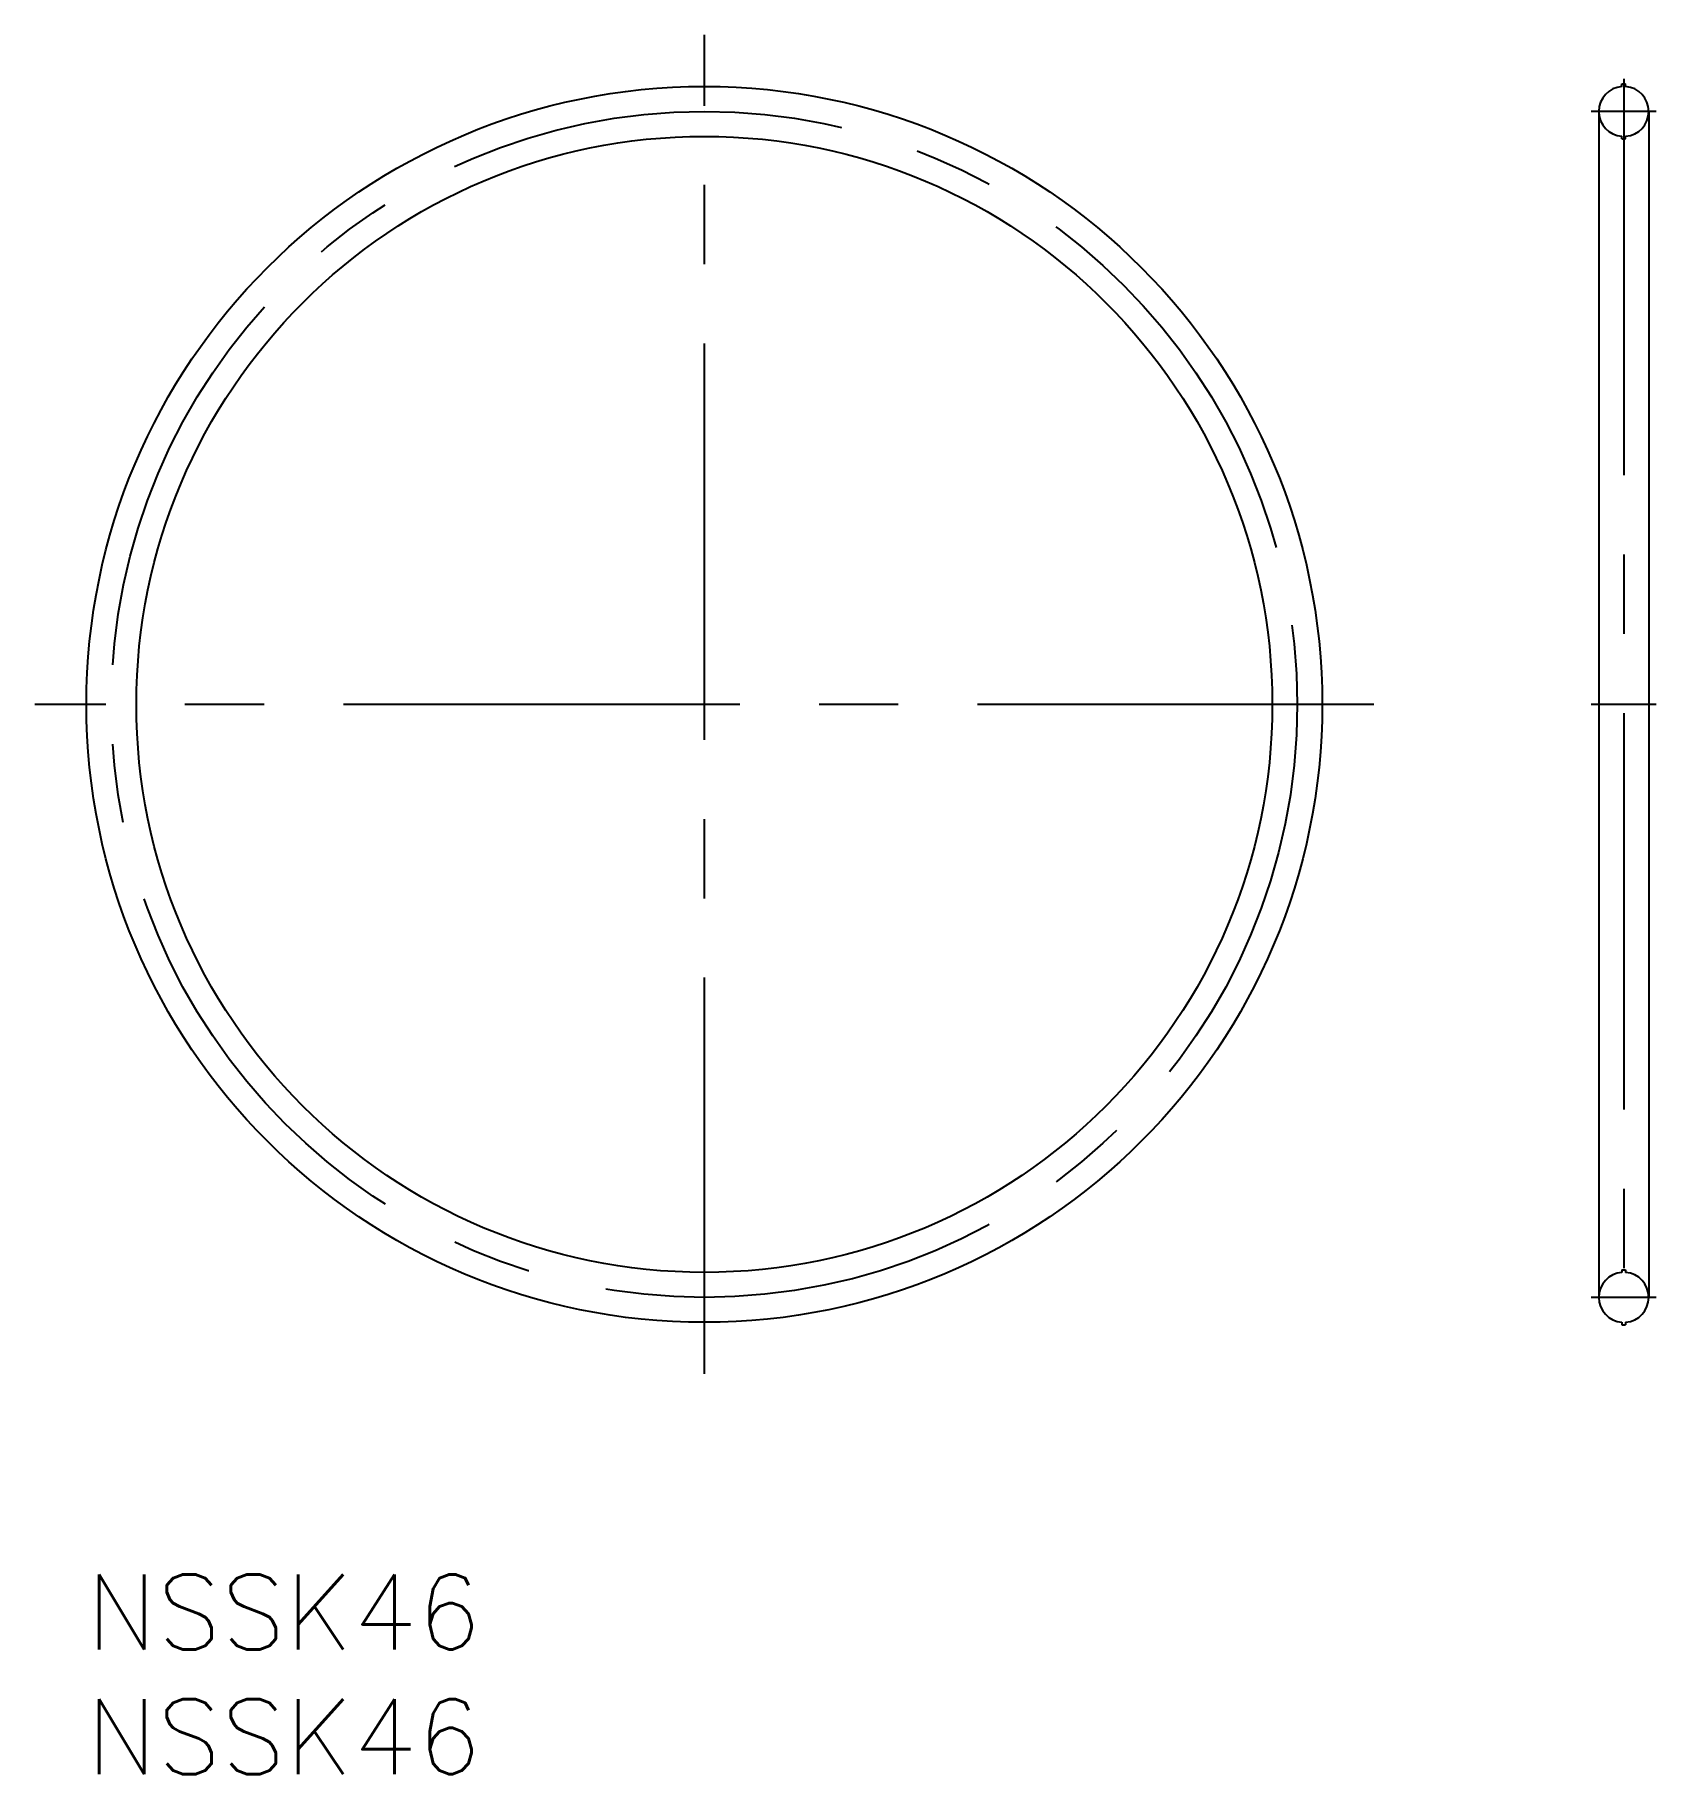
# Model space of a CAD drawing. Extents: x -2.1 to 62.9, y -8 to 61.7.
import ezdxf

# ---------------------------------------------------------------- set-up
doc = ezdxf.new("R2010")
doc.units = 0
doc.header["$LTSCALE"] = 0.5
doc.linetypes.add('CENTER', pattern=[50.8, 31.75, -6.35, 6.35, -6.35])
for name, color, linetype in [('MSM_CENTER', 1, 'CENTER'), ('MSM_CONTINUOUS', 7, 'CONTINUOUS'), ('MSM_PART_NUMBER', 7, 'CONTINUOUS')]:
    doc.layers.add(name, color=color, linetype=linetype)
doc.styles.get("Standard").update_dxf_attribs({"font": 'txt.shx', "height": 1, "bigfont": 'bigfont.shx'})

# ---------------------------------------------------------------- blocks, each defined once
blk = doc.blocks.new('*U1')
at = {"layer": 'MSM_PART_NUMBER'}
blk.add_text('NSSK46', height=3, dxfattribs=at).set_placement((0, -3))
blk = doc.blocks.new('*U2')
at = {"layer": 'MSM_PART_NUMBER'}
blk.add_text('NSSK46', height=3, dxfattribs=at).set_placement((0, -8))

msp = doc.modelspace()

# ---------------------------------------------------------------- linework, layer by layer
at = {"layer": 'MSM_CENTER'}
for p, q in [((24.75, 8.03), (24.75, 61.67)), ((61.579, 59.9), (61.579, 9.8)), ((62.879, 58.6), (60.279, 58.6)), ((51.57, 34.85), (-2.07, 34.85)), ((62.879, 34.85), (60.279, 34.85)), ((62.879, 11.1), (60.279, 11.1))]:
    msp.add_line(p, q, dxfattribs=at)
msp.add_circle((24.75, 34.85), 23.75, dxfattribs=at)
at = {"layer": 'MSM_CONTINUOUS'}
for p, q in [((61.504, 59.597), (61.504, 59.7)), ((61.504, 59.7), (61.654, 59.7)), ((61.654, 59.597), (61.654, 59.7)), ((60.579, 58.6), (60.579, 11.1)), ((62.579, 58.6), (62.579, 11.1)), ((61.504, 57.5), (61.504, 57.603)), ((61.504, 57.5), (61.654, 57.5)), ((61.654, 57.5), (61.654, 57.603)), ((61.504, 12.2), (61.504, 12.097)), ((61.504, 12.2), (61.654, 12.2)), ((61.654, 12.2), (61.654, 12.097)), ((61.504, 10.103), (61.504, 10)), ((61.504, 10), (61.654, 10)), ((61.654, 10.103), (61.654, 10))]:
    msp.add_line(p, q, dxfattribs=at)
for radius in [24.75, 22.75]:
    msp.add_circle((24.75, 34.85), radius, dxfattribs=at)
for centre, start, end in [((61.579, 58.6), 94.30122, 265.69878), ((61.579, 58.6), 274.30122, 85.69878), ((61.579, 11.1), 94.30122, 265.69878), ((61.579, 11.1), 274.30122, 85.69878)]:
    msp.add_arc(centre, 1, start, end, dxfattribs=at)

# ---------------------------------------------------------------- block references
for name in ['*U1', '*U2']:
    msp.add_blockref(name, (0, 0), dxfattribs=at)

doc.saveas('drawing.dxf')
